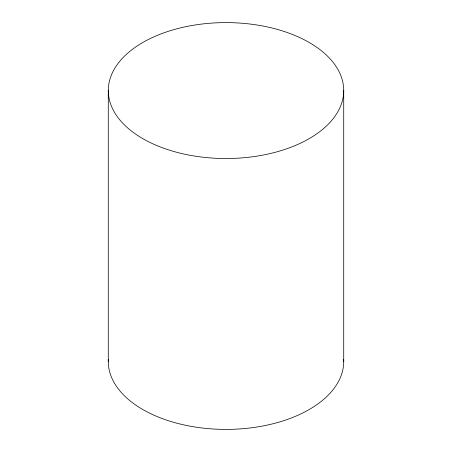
<?xml version="1.0" encoding="UTF-8"?>
<svg xmlns="http://www.w3.org/2000/svg" width="452" height="452" viewBox="0 0 452 452"><rect width="100%" height="100%" fill="white"/><g stroke="black" fill="none" stroke-linecap="round" stroke-linejoin="round"><path stroke-width="0.68" d="M343.718 90.564A117.718 67.964 0 0 1 167.144 149.42A117.718 67.964 0 0 1 167.144 31.708A117.718 67.964 0 0 1 343.718 90.564L343.718 361.436M108.282 90.564L108.282 361.436M343.667 359.402A117.718 67.964 0 0 1 226 429.4A117.718 67.964 0 0 1 108.333 359.402"/></g></svg>
